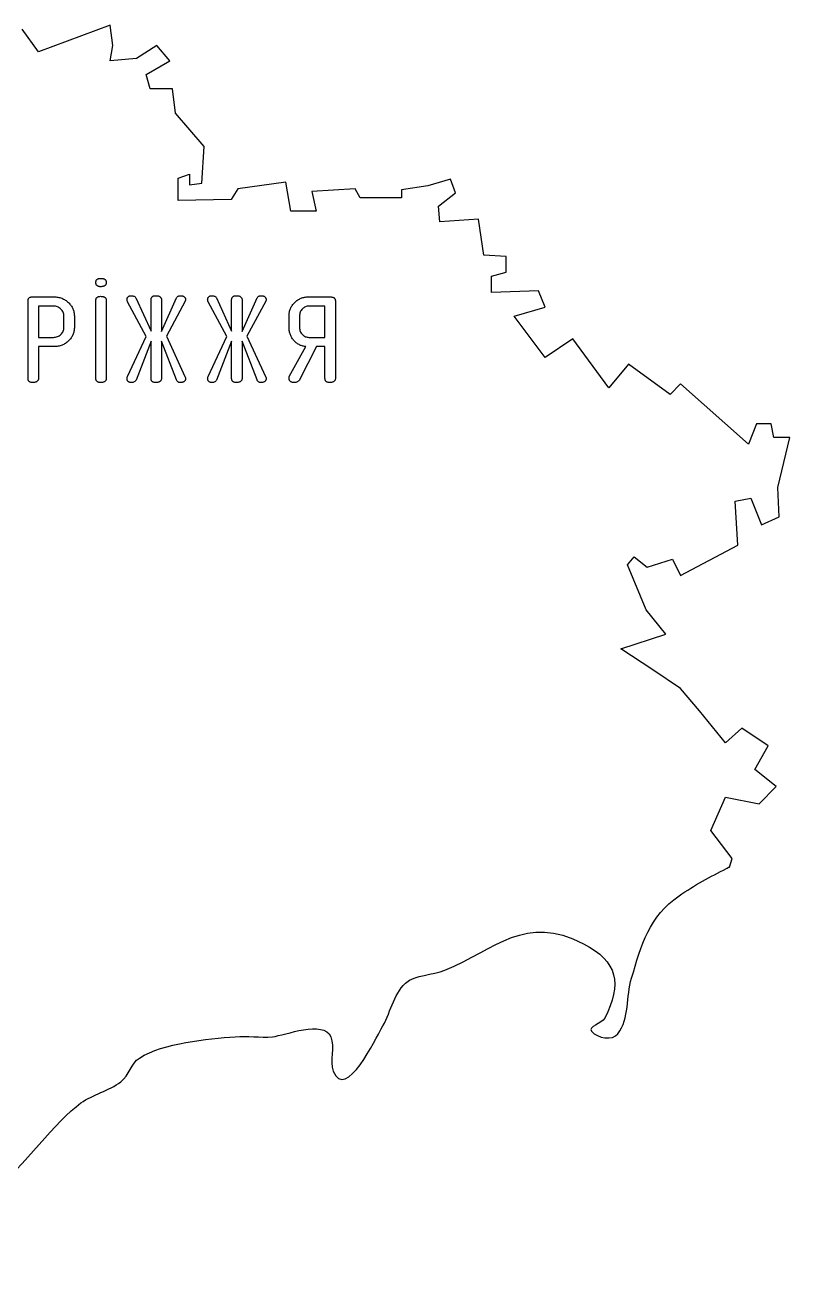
# Model space of a CAD drawing. Header units: millimetres. Extents: x 9379.4 to 9476, y 2361.1 to 2449.5.
# Drawn here: x 9426.9 to 9476, y 2366.9 to 2447.5 of the extents above; entities that cross this region are included whole.
import ezdxf

# ---------------------------------------------------------------- set-up
doc = ezdxf.new("R2010")
doc.units = ezdxf.units.MM

msp = doc.modelspace()

# ---------------------------------------------------------------- linework, layer by layer
at = {"color": 7, "linetype": 'Continuous', "lineweight": 25}
for p, q in [((9427.772, 2445.785), (9426.731, 2447.245)), ((9432.379, 2447.506), (9427.772, 2445.785)), ((9432.541, 2446.207), (9432.379, 2447.506)), ((9432.379, 2445.202), (9432.541, 2446.207)), ((9435.364, 2446.207), (9434.068, 2445.364)), ((9436.207, 2445.202), (9435.364, 2446.207)), ((9434.068, 2445.364), (9432.379, 2445.202)), ((9434.682, 2444.327), (9436.207, 2445.202)), ((9434.942, 2443.418), (9434.682, 2444.327)), ((9436.37, 2443.418), (9434.942, 2443.418)), ((9436.565, 2441.86), (9436.37, 2443.418)), ((9438.413, 2439.718), (9436.565, 2441.86)), ((9438.251, 2437.349), (9438.413, 2439.718)), ((9436.727, 2437.675), (9437.474, 2437.933)), ((9436.727, 2436.247), (9436.727, 2437.675)), ((9437.474, 2437.933), (9437.474, 2437.252)), ((9454.216, 2437.609), (9452.755, 2437.187)), ((9454.54, 2436.733), (9454.216, 2437.609)), ((9437.474, 2437.252), (9438.251, 2437.349)), ((9440.556, 2436.992), (9440.135, 2436.312)), ((9443.637, 2437.414), (9440.556, 2436.992)), ((9443.963, 2435.565), (9443.637, 2437.414)), ((9448.084, 2436.992), (9445.324, 2436.831)), ((9445.324, 2436.831), (9445.586, 2435.565)), ((9448.408, 2436.408), (9448.084, 2436.992)), ((9452.755, 2437.187), (9451.07, 2436.928)), ((9451.07, 2436.928), (9451.07, 2436.408)), ((9453.438, 2435.889), (9454.54, 2436.733)), ((9440.135, 2436.312), (9436.727, 2436.247)), ((9451.07, 2436.408), (9448.408, 2436.408)), ((9453.535, 2434.883), (9453.438, 2435.889)), ((9445.586, 2435.565), (9443.963, 2435.565)), ((9456.002, 2435.047), (9453.535, 2434.883)), ((9456.356, 2432.742), (9456.002, 2435.047)), ((9457.785, 2432.644), (9456.356, 2432.742)), ((9457.785, 2431.639), (9457.785, 2432.644)), ((9456.844, 2431.379), (9457.785, 2431.639)), ((9456.844, 2430.34), (9456.844, 2431.379)), ((9459.861, 2430.439), (9456.844, 2430.34)), ((9460.281, 2429.4), (9459.861, 2430.439)), ((9427.101, 2424.823), (9427.101, 2429.791)), ((9427.371, 2430.057), (9428.744, 2430.057)), ((9428.733, 2429.463), (9427.77, 2429.463)), ((9427.77, 2429.463), (9427.77, 2427.456)), ((9431.456, 2424.824), (9431.456, 2429.825)), ((9432.125, 2429.825), (9432.125, 2424.824)), ((9434.686, 2427.521), (9433.49, 2429.73)), ((9434.024, 2429.988), (9434.994, 2427.846)), ((9434.994, 2427.846), (9434.994, 2429.86)), ((9435.663, 2427.831), (9436.629, 2429.988)), ((9435.663, 2429.86), (9435.663, 2427.831)), ((9437.182, 2429.787), (9435.979, 2427.527)), ((9439.859, 2427.521), (9438.663, 2429.73)), ((9439.197, 2429.988), (9440.167, 2427.846)), ((9440.167, 2427.846), (9440.167, 2429.86)), ((9440.836, 2427.831), (9441.802, 2429.988)), ((9440.836, 2429.86), (9440.836, 2427.831)), ((9442.355, 2429.787), (9441.152, 2427.527)), ((9445.104, 2430.057), (9446.481, 2430.057)), ((9446.157, 2429.463), (9445.116, 2429.463)), ((9446.157, 2427.456), (9446.157, 2429.463)), ((9446.826, 2429.791), (9446.826, 2424.823)), ((9429.405, 2428.096), (9429.405, 2428.819)), ((9430.074, 2428.841), (9430.074, 2428.074)), ((9443.853, 2428.076), (9443.853, 2428.839)), ((9444.522, 2428.817), (9444.522, 2428.098)), ((9458.304, 2428.816), (9460.281, 2429.4)), ((9460.281, 2426.155), (9458.304, 2428.816)), ((9427.77, 2427.456), (9428.733, 2427.456)), ((9433.484, 2424.937), (9434.686, 2427.521)), ((9434.994, 2427.206), (9434.032, 2424.712)), ((9434.994, 2424.826), (9434.994, 2427.206)), ((9436.623, 2424.72), (9435.663, 2427.221)), ((9435.663, 2427.221), (9435.663, 2424.826)), ((9435.979, 2427.527), (9437.173, 2424.944)), ((9438.657, 2424.937), (9439.859, 2427.521)), ((9440.167, 2427.206), (9439.205, 2424.712)), ((9440.167, 2424.826), (9440.167, 2427.206)), ((9441.796, 2424.72), (9440.836, 2427.221)), ((9440.836, 2427.221), (9440.836, 2424.826)), ((9441.152, 2427.527), (9442.346, 2424.944)), ((9445.116, 2427.456), (9446.157, 2427.456)), ((9462.068, 2427.356), (9460.281, 2426.155)), ((9464.371, 2424.209), (9462.068, 2427.356)), ((9428.771, 2426.861), (9427.77, 2426.861)), ((9427.77, 2426.861), (9427.77, 2424.823)), ((9443.853, 2424.938), (9444.938, 2426.866)), ((9445.613, 2426.861), (9444.5, 2424.697)), ((9446.157, 2426.861), (9445.613, 2426.861)), ((9446.157, 2424.823), (9446.157, 2426.861)), ((9465.636, 2425.733), (9464.371, 2424.209)), ((9468.298, 2423.787), (9465.636, 2425.733)), ((9443.853, 2424.823), (9443.853, 2424.938)), ((9468.979, 2424.469), (9468.298, 2423.787)), ((9473.326, 2420.607), (9468.979, 2424.469)), ((9473.847, 2421.904), (9473.326, 2420.607)), ((9474.788, 2421.904), (9473.847, 2421.904)), ((9474.95, 2421.031), (9474.788, 2421.904)), ((9475.988, 2421.031), (9474.95, 2421.031)), ((9475.208, 2417.816), (9475.988, 2421.031)), ((9475.306, 2415.935), (9475.208, 2417.816)), ((9472.482, 2416.94), (9473.49, 2417.135)), ((9472.644, 2414.118), (9472.482, 2416.94)), ((9473.49, 2417.135), (9474.17, 2415.417)), ((9474.17, 2415.417), (9475.306, 2415.935)), ((9468.979, 2412.172), (9472.644, 2414.118)), ((9465.572, 2412.85), (9465.995, 2413.372)), ((9465.995, 2413.372), (9466.837, 2412.691)), ((9466.772, 2409.965), (9465.572, 2412.85)), ((9466.837, 2412.691), (9468.461, 2413.208)), ((9468.461, 2413.208), (9468.979, 2412.172)), ((9468.039, 2408.406), (9466.772, 2409.965)), ((9465.151, 2407.466), (9468.039, 2408.406)), ((9467.194, 2406.104), (9465.151, 2407.466)), ((9468.979, 2404.903), (9467.194, 2406.104)), ((9470.18, 2403.474), (9468.979, 2404.903)), ((9471.868, 2401.431), (9470.18, 2403.474)), ((9472.906, 2402.371), (9471.868, 2401.431)), ((9474.592, 2401.235), (9472.906, 2402.371)), ((9473.749, 2399.711), (9474.592, 2401.235)), ((9475.111, 2398.608), (9473.749, 2399.711)), ((9474.009, 2397.506), (9475.111, 2398.608)), ((9470.924, 2395.785), (9471.868, 2397.926)), ((9471.868, 2397.926), (9474.009, 2397.506)), ((9472.289, 2394.001), (9470.924, 2395.785)), ((9472.125, 2393.448), (9472.289, 2394.001)), ((9471.932, 2393.351), (9471.964, 2393.384))]:
    msp.add_line(p, q, dxfattribs=at)
for points, knots in [([(9431.456, 2430.98), (9431.457, 2431.001), (9431.458, 2431.041), (9431.473, 2431.096), (9431.495, 2431.144), (9431.529, 2431.182), (9431.573, 2431.212), (9431.625, 2431.233), (9431.686, 2431.244), (9431.73, 2431.245), (9431.753, 2431.246)], [0, 0, 0, 0, 0.137647, 0.258494, 0.372178, 0.480267, 0.591683, 0.71253, 0.847139, 1, 1, 1, 1]), ([(9431.753, 2431.246), (9431.782, 2431.245), (9431.837, 2431.244), (9431.913, 2431.233), (9431.978, 2431.212), (9432.032, 2431.183), (9432.075, 2431.145), (9432.104, 2431.097), (9432.122, 2431.041), (9432.124, 2431.002), (9432.125, 2430.98)], [0, 0, 0, 0, 0.167863, 0.314847, 0.444187, 0.55924, 0.665232, 0.770656, 0.878794, 1, 1, 1, 1]), ([(9431.753, 2430.71), (9431.73, 2430.711), (9431.686, 2430.712), (9431.625, 2430.725), (9431.573, 2430.746), (9431.529, 2430.775), (9431.496, 2430.815), (9431.472, 2430.863), (9431.458, 2430.919), (9431.457, 2430.959), (9431.456, 2430.98)], [0, 0, 0, 0, 0.151735, 0.28585, 0.405807, 0.516402, 0.625606, 0.738452, 0.860851, 1, 1, 1, 1]), ([(9432.125, 2430.98), (9432.124, 2430.959), (9432.122, 2430.918), (9432.104, 2430.862), (9432.074, 2430.814), (9432.032, 2430.774), (9431.978, 2430.745), (9431.913, 2430.725), (9431.837, 2430.712), (9431.782, 2430.711), (9431.753, 2430.71)], [0, 0, 0, 0, 0.122667, 0.232249, 0.337021, 0.443868, 0.558209, 0.686748, 0.833176, 1, 1, 1, 1]), ([(9427.101, 2429.791), (9427.101, 2429.812), (9427.103, 2429.852), (9427.116, 2429.907), (9427.137, 2429.954), (9427.167, 2429.993), (9427.206, 2430.022), (9427.254, 2430.043), (9427.31, 2430.054), (9427.35, 2430.056), (9427.371, 2430.057)], [0, 0, 0, 0, 0.144635, 0.27097, 0.388133, 0.496601, 0.607186, 0.72435, 0.852701, 1, 1, 1, 1]), ([(9429.405, 2428.819), (9429.402, 2428.862), (9429.397, 2428.946), (9429.359, 2429.067), (9429.294, 2429.177), (9429.207, 2429.275), (9429.106, 2429.359), (9428.99, 2429.418), (9428.865, 2429.457), (9428.778, 2429.461), (9428.733, 2429.463)], [0, 0, 0, 0, 0.123513, 0.244037, 0.365281, 0.493931, 0.622995, 0.747549, 0.87098, 1, 1, 1, 1]), ([(9428.744, 2430.057), (9428.79, 2430.056), (9428.882, 2430.054), (9429.015, 2430.036), (9429.143, 2430.009), (9429.265, 2429.967), (9429.382, 2429.917), (9429.491, 2429.851), (9429.596, 2429.778), (9429.692, 2429.692), (9429.782, 2429.6), (9429.859, 2429.502), (9429.925, 2429.401), (9429.98, 2429.297), (9430.022, 2429.188), (9430.051, 2429.075), (9430.071, 2428.96), (9430.073, 2428.881), (9430.074, 2428.841)], [0, 0, 0, 0, 0.06971, 0.136447, 0.201795, 0.265484, 0.328896, 0.392107, 0.456206, 0.521181, 0.585627, 0.647991, 0.707557, 0.766488, 0.824369, 0.881947, 0.940727, 1, 1, 1, 1]), ([(9431.456, 2429.825), (9431.457, 2429.846), (9431.458, 2429.886), (9431.472, 2429.941), (9431.496, 2429.988), (9431.529, 2430.028), (9431.573, 2430.057), (9431.625, 2430.078), (9431.686, 2430.089), (9431.73, 2430.091), (9431.753, 2430.092)], [0, 0, 0, 0, 0.137355, 0.260404, 0.371584, 0.481366, 0.592546, 0.713138, 0.847462, 1, 1, 1, 1]), ([(9431.753, 2430.092), (9431.782, 2430.091), (9431.837, 2430.089), (9431.913, 2430.079), (9431.978, 2430.058), (9432.033, 2430.029), (9432.074, 2429.989), (9432.105, 2429.942), (9432.122, 2429.886), (9432.124, 2429.846), (9432.125, 2429.825)], [0, 0, 0, 0, 0.167568, 0.314294, 0.443407, 0.558258, 0.665582, 0.768936, 0.879007, 1, 1, 1, 1]), ([(9433.455, 2429.863), (9433.456, 2429.884), (9433.458, 2429.924), (9433.47, 2429.98), (9433.492, 2430.027), (9433.524, 2430.066), (9433.563, 2430.097), (9433.612, 2430.118), (9433.67, 2430.129), (9433.711, 2430.131), (9433.733, 2430.132)], [0, 0, 0, 0, 0.142168, 0.268903, 0.38517, 0.493424, 0.603728, 0.721292, 0.852595, 1, 1, 1, 1]), ([(9433.49, 2429.73), (9433.48, 2429.751), (9433.46, 2429.794), (9433.457, 2429.84), (9433.455, 2429.863)], [0, 0, 0, 0, 0.502617, 1, 1, 1, 1]), ([(9433.733, 2430.132), (9433.765, 2430.13), (9433.827, 2430.127), (9433.911, 2430.1), (9433.98, 2430.054), (9434.01, 2430.01), (9434.024, 2429.988)], [0, 0, 0, 0, 0.2869044, 0.5374329, 0.7694663, 1, 1, 1, 1]), ([(9434.994, 2429.86), (9434.995, 2429.881), (9434.996, 2429.921), (9435.01, 2429.978), (9435.035, 2430.026), (9435.068, 2430.067), (9435.113, 2430.095), (9435.165, 2430.117), (9435.228, 2430.129), (9435.272, 2430.131), (9435.296, 2430.132)], [0, 0, 0, 0, 0.137708, 0.258841, 0.373874, 0.481948, 0.593458, 0.712173, 0.847344, 1, 1, 1, 1]), ([(9435.296, 2430.132), (9435.325, 2430.131), (9435.378, 2430.129), (9435.454, 2430.116), (9435.518, 2430.096), (9435.572, 2430.067), (9435.614, 2430.028), (9435.641, 2429.978), (9435.66, 2429.922), (9435.662, 2429.881), (9435.663, 2429.86)], [0, 0, 0, 0, 0.1655314, 0.3105812, 0.4398437, 0.5528805, 0.6603282, 0.7664442, 0.8766426, 1, 1, 1, 1]), ([(9436.629, 2429.988), (9436.643, 2430.009), (9436.669, 2430.051), (9436.724, 2430.097), (9436.787, 2430.127), (9436.833, 2430.13), (9436.857, 2430.132)], [0, 0, 0, 0, 0.270918, 0.518355, 0.751646, 1, 1, 1, 1]), ([(9436.857, 2430.132), (9436.884, 2430.131), (9436.936, 2430.129), (9437.009, 2430.118), (9437.071, 2430.097), (9437.121, 2430.067), (9437.162, 2430.028), (9437.19, 2429.981), (9437.207, 2429.924), (9437.209, 2429.884), (9437.21, 2429.863)], [0, 0, 0, 0, 0.163448, 0.307793, 0.43427, 0.549766, 0.655419, 0.762636, 0.875353, 1, 1, 1, 1]), ([(9437.21, 2429.863), (9437.209, 2429.848), (9437.207, 2429.819), (9437.19, 2429.797), (9437.182, 2429.787)], [0, 0, 0, 0, 0.536123, 1, 1, 1, 1]), ([(9438.628, 2429.863), (9438.629, 2429.884), (9438.631, 2429.924), (9438.643, 2429.98), (9438.665, 2430.027), (9438.697, 2430.066), (9438.736, 2430.097), (9438.785, 2430.118), (9438.843, 2430.129), (9438.884, 2430.131), (9438.906, 2430.132)], [0, 0, 0, 0, 0.142168, 0.268903, 0.38517, 0.493424, 0.603728, 0.721292, 0.852595, 1, 1, 1, 1]), ([(9438.663, 2429.73), (9438.653, 2429.751), (9438.633, 2429.794), (9438.63, 2429.84), (9438.628, 2429.863)], [0, 0, 0, 0, 0.502617, 1, 1, 1, 1]), ([(9438.906, 2430.132), (9438.938, 2430.13), (9439, 2430.127), (9439.084, 2430.1), (9439.153, 2430.054), (9439.183, 2430.01), (9439.197, 2429.988)], [0, 0, 0, 0, 0.2869044, 0.5374329, 0.7694663, 1, 1, 1, 1]), ([(9440.167, 2429.86), (9440.168, 2429.881), (9440.169, 2429.921), (9440.183, 2429.978), (9440.208, 2430.026), (9440.241, 2430.067), (9440.286, 2430.095), (9440.338, 2430.117), (9440.401, 2430.129), (9440.445, 2430.131), (9440.469, 2430.132)], [0, 0, 0, 0, 0.137708, 0.258841, 0.373874, 0.481948, 0.593458, 0.712173, 0.847344, 1, 1, 1, 1]), ([(9440.469, 2430.132), (9440.498, 2430.131), (9440.551, 2430.129), (9440.627, 2430.116), (9440.691, 2430.096), (9440.744, 2430.067), (9440.787, 2430.028), (9440.814, 2429.978), (9440.833, 2429.922), (9440.835, 2429.881), (9440.836, 2429.86)], [0, 0, 0, 0, 0.1655314, 0.3105812, 0.4398437, 0.5528805, 0.6603282, 0.7664442, 0.8766426, 1, 1, 1, 1]), ([(9441.802, 2429.988), (9441.816, 2430.009), (9441.842, 2430.051), (9441.897, 2430.097), (9441.96, 2430.127), (9442.006, 2430.13), (9442.03, 2430.132)], [0, 0, 0, 0, 0.270918, 0.518355, 0.751646, 1, 1, 1, 1]), ([(9442.03, 2430.132), (9442.057, 2430.131), (9442.109, 2430.129), (9442.182, 2430.118), (9442.244, 2430.097), (9442.294, 2430.067), (9442.335, 2430.028), (9442.363, 2429.981), (9442.38, 2429.924), (9442.382, 2429.884), (9442.383, 2429.863)], [0, 0, 0, 0, 0.163448, 0.307793, 0.43427, 0.549766, 0.655419, 0.762636, 0.875353, 1, 1, 1, 1]), ([(9442.383, 2429.863), (9442.382, 2429.848), (9442.38, 2429.819), (9442.363, 2429.797), (9442.355, 2429.787)], [0, 0, 0, 0, 0.536123, 1, 1, 1, 1]), ([(9443.853, 2428.839), (9443.854, 2428.88), (9443.857, 2428.962), (9443.875, 2429.081), (9443.902, 2429.196), (9443.943, 2429.306), (9443.995, 2429.412), (9444.058, 2429.513), (9444.131, 2429.61), (9444.217, 2429.701), (9444.31, 2429.784), (9444.409, 2429.858), (9444.513, 2429.92), (9444.622, 2429.97), (9444.735, 2430.009), (9444.854, 2430.037), (9444.977, 2430.054), (9445.061, 2430.056), (9445.104, 2430.057)], [0, 0, 0, 0, 0.063461, 0.125708, 0.186047, 0.246592, 0.306503, 0.367738, 0.430054, 0.494787, 0.559598, 0.622871, 0.684818, 0.746091, 0.808125, 0.870208, 0.934149, 1, 1, 1, 1]), ([(9445.116, 2429.463), (9445.079, 2429.46), (9445.005, 2429.456), (9444.897, 2429.42), (9444.795, 2429.363), (9444.703, 2429.284), (9444.622, 2429.19), (9444.564, 2429.077), (9444.528, 2428.952), (9444.524, 2428.863), (9444.522, 2428.817)], [0, 0, 0, 0, 0.114018, 0.228016, 0.345571, 0.471805, 0.600635, 0.727161, 0.858651, 1, 1, 1, 1]), ([(9446.481, 2430.057), (9446.509, 2430.056), (9446.559, 2430.054), (9446.63, 2430.044), (9446.691, 2430.023), (9446.741, 2429.994), (9446.78, 2429.955), (9446.806, 2429.907), (9446.823, 2429.852), (9446.825, 2429.812), (9446.826, 2429.791)], [0, 0, 0, 0, 0.163967, 0.306216, 0.432693, 0.546996, 0.652828, 0.760731, 0.873177, 1, 1, 1, 1]), ([(9428.733, 2427.456), (9428.778, 2427.458), (9428.865, 2427.462), (9428.99, 2427.5), (9429.106, 2427.559), (9429.208, 2427.641), (9429.296, 2427.738), (9429.359, 2427.849), (9429.397, 2427.969), (9429.402, 2428.053), (9429.405, 2428.096)], [0, 0, 0, 0, 0.129236, 0.253957, 0.377197, 0.506654, 0.634671, 0.755554, 0.87628, 1, 1, 1, 1]), ([(9430.074, 2428.074), (9430.073, 2428.034), (9430.07, 2427.956), (9430.052, 2427.84), (9430.023, 2427.728), (9429.982, 2427.62), (9429.93, 2427.515), (9429.865, 2427.414), (9429.79, 2427.316), (9429.703, 2427.225), (9429.609, 2427.138), (9429.506, 2427.066), (9429.399, 2427.002), (9429.284, 2426.951), (9429.164, 2426.91), (9429.038, 2426.883), (9428.906, 2426.864), (9428.816, 2426.862), (9428.771, 2426.861)], [0, 0, 0, 0, 0.0599417, 0.1187138, 0.1769412, 0.2352662, 0.2943278, 0.3542465, 0.4165886, 0.4809537, 0.5457854, 0.60931, 0.671925, 0.7349787, 0.7988306, 0.8637685, 0.9306767, 1, 1, 1, 1]), ([(9444.938, 2426.866), (9444.903, 2426.868), (9444.835, 2426.873), (9444.733, 2426.893), (9444.634, 2426.923), (9444.538, 2426.965), (9444.445, 2427.016), (9444.355, 2427.078), (9444.268, 2427.151), (9444.184, 2427.232), (9444.107, 2427.322), (9444.039, 2427.416), (9443.982, 2427.515), (9443.935, 2427.619), (9443.898, 2427.727), (9443.873, 2427.84), (9443.855, 2427.956), (9443.854, 2428.036), (9443.853, 2428.076)], [0, 0, 0, 0, 0.058025, 0.115587, 0.173306, 0.231201, 0.290488, 0.351187, 0.414375, 0.4805, 0.54727, 0.611961, 0.67567, 0.739031, 0.802896, 0.866849, 0.932418, 1, 1, 1, 1]), ([(9444.522, 2428.098), (9444.524, 2428.052), (9444.528, 2427.964), (9444.563, 2427.838), (9444.62, 2427.725), (9444.701, 2427.63), (9444.795, 2427.554), (9444.896, 2427.497), (9445.004, 2427.463), (9445.078, 2427.458), (9445.116, 2427.456)], [0, 0, 0, 0, 0.141471, 0.272755, 0.400452, 0.528478, 0.653298, 0.770955, 0.884695, 1, 1, 1, 1]), ([(9427.398, 2424.557), (9427.375, 2424.558), (9427.331, 2424.56), (9427.269, 2424.571), (9427.217, 2424.592), (9427.174, 2424.622), (9427.14, 2424.66), (9427.117, 2424.708), (9427.103, 2424.763), (9427.101, 2424.802), (9427.101, 2424.823)], [0, 0, 0, 0, 0.152861, 0.28747, 0.408317, 0.519733, 0.627822, 0.741506, 0.862353, 1, 1, 1, 1]), ([(9427.77, 2424.823), (9427.769, 2424.802), (9427.767, 2424.762), (9427.748, 2424.707), (9427.719, 2424.659), (9427.677, 2424.621), (9427.623, 2424.592), (9427.558, 2424.571), (9427.482, 2424.56), (9427.427, 2424.558), (9427.398, 2424.557)], [0, 0, 0, 0, 0.121206, 0.229344, 0.334768, 0.44076, 0.555813, 0.685153, 0.832137, 1, 1, 1, 1]), ([(9431.753, 2424.557), (9431.73, 2424.558), (9431.686, 2424.56), (9431.625, 2424.571), (9431.572, 2424.592), (9431.53, 2424.623), (9431.496, 2424.661), (9431.472, 2424.708), (9431.458, 2424.764), (9431.457, 2424.803), (9431.456, 2424.824)], [0, 0, 0, 0, 0.1526075, 0.2869925, 0.4076394, 0.5203371, 0.6282469, 0.7394778, 0.862582, 1, 1, 1, 1]), ([(9432.125, 2424.824), (9432.124, 2424.803), (9432.122, 2424.763), (9432.104, 2424.707), (9432.074, 2424.66), (9432.032, 2424.622), (9431.979, 2424.591), (9431.913, 2424.571), (9431.837, 2424.56), (9431.782, 2424.558), (9431.753, 2424.557)], [0, 0, 0, 0, 0.121044, 0.231161, 0.334558, 0.440408, 0.556408, 0.685575, 0.832362, 1, 1, 1, 1]), ([(9433.455, 2424.817), (9433.456, 2424.838), (9433.459, 2424.879), (9433.476, 2424.918), (9433.484, 2424.937)], [0, 0, 0, 0, 0.490263, 1, 1, 1, 1]), ([(9433.729, 2424.557), (9433.708, 2424.558), (9433.668, 2424.56), (9433.611, 2424.571), (9433.563, 2424.592), (9433.522, 2424.621), (9433.492, 2424.659), (9433.47, 2424.705), (9433.458, 2424.759), (9433.456, 2424.797), (9433.455, 2424.817)], [0, 0, 0, 0, 0.148046, 0.279677, 0.399888, 0.509434, 0.620126, 0.733009, 0.859985, 1, 1, 1, 1]), ([(9434.032, 2424.712), (9434.018, 2424.688), (9433.989, 2424.641), (9433.918, 2424.591), (9433.829, 2424.561), (9433.764, 2424.559), (9433.729, 2424.557)], [0, 0, 0, 0, 0.229606, 0.458483, 0.707918, 1, 1, 1, 1]), ([(9435.291, 2424.557), (9435.268, 2424.558), (9435.224, 2424.56), (9435.163, 2424.571), (9435.11, 2424.592), (9435.068, 2424.623), (9435.033, 2424.661), (9435.01, 2424.709), (9434.996, 2424.765), (9434.995, 2424.805), (9434.994, 2424.826)], [0, 0, 0, 0, 0.152263, 0.286344, 0.406719, 0.519162, 0.626828, 0.740066, 0.862892, 1, 1, 1, 1]), ([(9435.663, 2424.826), (9435.662, 2424.804), (9435.66, 2424.764), (9435.642, 2424.708), (9435.613, 2424.66), (9435.57, 2424.622), (9435.517, 2424.591), (9435.451, 2424.571), (9435.375, 2424.56), (9435.32, 2424.558), (9435.291, 2424.557)], [0, 0, 0, 0, 0.120816, 0.230726, 0.335811, 0.441461, 0.557243, 0.686167, 0.832677, 1, 1, 1, 1]), ([(9436.868, 2424.557), (9436.841, 2424.559), (9436.789, 2424.563), (9436.718, 2424.595), (9436.661, 2424.649), (9436.636, 2424.695), (9436.623, 2424.72)], [0, 0, 0, 0, 0.258802, 0.495201, 0.734653, 1, 1, 1, 1]), ([(9437.21, 2424.817), (9437.208, 2424.797), (9437.206, 2424.759), (9437.192, 2424.704), (9437.163, 2424.658), (9437.126, 2424.619), (9437.075, 2424.592), (9437.016, 2424.57), (9436.945, 2424.56), (9436.895, 2424.558), (9436.868, 2424.557)], [0, 0, 0, 0, 0.124034, 0.237531, 0.342994, 0.450444, 0.565298, 0.691473, 0.835897, 1, 1, 1, 1]), ([(9437.173, 2424.944), (9437.183, 2424.92), (9437.202, 2424.88), (9437.207, 2424.836), (9437.21, 2424.817)], [0, 0, 0, 0, 0.582372, 1, 1, 1, 1]), ([(9438.628, 2424.817), (9438.629, 2424.838), (9438.632, 2424.879), (9438.649, 2424.918), (9438.657, 2424.937)], [0, 0, 0, 0, 0.490263, 1, 1, 1, 1]), ([(9438.902, 2424.557), (9438.881, 2424.558), (9438.841, 2424.56), (9438.784, 2424.571), (9438.736, 2424.592), (9438.695, 2424.621), (9438.665, 2424.659), (9438.643, 2424.705), (9438.631, 2424.759), (9438.629, 2424.797), (9438.628, 2424.817)], [0, 0, 0, 0, 0.148046, 0.279677, 0.399888, 0.509434, 0.620126, 0.733009, 0.859985, 1, 1, 1, 1]), ([(9439.205, 2424.712), (9439.191, 2424.688), (9439.162, 2424.641), (9439.091, 2424.591), (9439.002, 2424.561), (9438.937, 2424.559), (9438.902, 2424.557)], [0, 0, 0, 0, 0.229606, 0.458483, 0.707918, 1, 1, 1, 1]), ([(9440.464, 2424.557), (9440.441, 2424.558), (9440.397, 2424.56), (9440.336, 2424.571), (9440.283, 2424.592), (9440.241, 2424.623), (9440.206, 2424.661), (9440.183, 2424.709), (9440.169, 2424.765), (9440.168, 2424.805), (9440.167, 2424.826)], [0, 0, 0, 0, 0.152263, 0.286344, 0.406719, 0.519162, 0.626828, 0.740066, 0.862892, 1, 1, 1, 1]), ([(9440.836, 2424.826), (9440.835, 2424.804), (9440.833, 2424.764), (9440.815, 2424.708), (9440.786, 2424.66), (9440.743, 2424.622), (9440.689, 2424.591), (9440.624, 2424.571), (9440.548, 2424.56), (9440.493, 2424.558), (9440.464, 2424.557)], [0, 0, 0, 0, 0.120816, 0.230726, 0.335811, 0.441461, 0.557243, 0.686167, 0.832677, 1, 1, 1, 1]), ([(9442.041, 2424.557), (9442.014, 2424.559), (9441.962, 2424.563), (9441.891, 2424.595), (9441.834, 2424.649), (9441.809, 2424.695), (9441.796, 2424.72)], [0, 0, 0, 0, 0.258802, 0.495201, 0.734653, 1, 1, 1, 1]), ([(9442.383, 2424.817), (9442.381, 2424.797), (9442.379, 2424.759), (9442.365, 2424.704), (9442.336, 2424.658), (9442.299, 2424.619), (9442.248, 2424.592), (9442.189, 2424.57), (9442.118, 2424.56), (9442.068, 2424.558), (9442.041, 2424.557)], [0, 0, 0, 0, 0.124034, 0.237531, 0.342994, 0.450444, 0.565298, 0.691473, 0.835897, 1, 1, 1, 1]), ([(9442.346, 2424.944), (9442.356, 2424.92), (9442.375, 2424.88), (9442.38, 2424.836), (9442.383, 2424.817)], [0, 0, 0, 0, 0.582372, 1, 1, 1, 1]), ([(9444.176, 2424.557), (9444.151, 2424.558), (9444.103, 2424.56), (9444.037, 2424.571), (9443.98, 2424.592), (9443.934, 2424.621), (9443.896, 2424.659), (9443.871, 2424.707), (9443.855, 2424.763), (9443.854, 2424.802), (9443.853, 2424.823)], [0, 0, 0, 0, 0.158142, 0.298672, 0.420889, 0.533382, 0.641573, 0.75243, 0.868509, 1, 1, 1, 1]), ([(9444.5, 2424.697), (9444.483, 2424.675), (9444.448, 2424.632), (9444.372, 2424.587), (9444.279, 2424.562), (9444.212, 2424.559), (9444.176, 2424.557)], [0, 0, 0, 0, 0.221671, 0.451646, 0.707949, 1, 1, 1, 1]), ([(9446.455, 2424.557), (9446.431, 2424.558), (9446.388, 2424.56), (9446.326, 2424.571), (9446.274, 2424.592), (9446.231, 2424.622), (9446.197, 2424.66), (9446.174, 2424.708), (9446.16, 2424.763), (9446.158, 2424.802), (9446.157, 2424.823)], [0, 0, 0, 0, 0.152861, 0.28747, 0.408317, 0.519733, 0.627822, 0.741506, 0.862353, 1, 1, 1, 1]), ([(9446.826, 2424.823), (9446.825, 2424.802), (9446.824, 2424.762), (9446.805, 2424.707), (9446.776, 2424.659), (9446.733, 2424.621), (9446.68, 2424.592), (9446.615, 2424.571), (9446.538, 2424.56), (9446.484, 2424.558), (9446.455, 2424.557)], [0, 0, 0, 0, 0.121206, 0.229344, 0.334768, 0.44076, 0.555813, 0.685153, 0.832137, 1, 1, 1, 1])]:
    msp.add_open_spline(points, degree=3, knots=knots, dxfattribs=at)
for points in [[(9468.881, 2391.6), (9469.856, 2392.28), (9470.893, 2392.832), (9471.932, 2393.351)], [(9471.964, 2393.384), (9472.029, 2393.418), (9472.061, 2393.448), (9472.125, 2393.448)], [(9465.831, 2386.31), (9466.448, 2388.418), (9466.968, 2390.302), (9468.881, 2391.6)], [(9453.858, 2386.83), (9457.136, 2388.16), (9459.017, 2390.496), (9462.749, 2388.517)], [(9462.749, 2388.517), (9464.956, 2387.382), (9465.215, 2385.954), (9464.11, 2383.746)], [(9451.327, 2385.986), (9451.976, 2386.57), (9453.047, 2386.473), (9453.858, 2386.83)], [(9449.77, 2383.066), (9450.354, 2384.008), (9450.516, 2385.24), (9451.327, 2385.986)], [(9464.956, 2382.741), (9465.702, 2383.716), (9465.474, 2385.143), (9465.831, 2386.31)], [(9442.795, 2382.547), (9443.574, 2382.644), (9446.072, 2383.649), (9446.527, 2382.547)], [(9464.11, 2383.746), (9463.918, 2383.391), (9463.008, 2383.196), (9463.269, 2382.904)], [(9446.687, 2380.341), (9447.466, 2378.329), (9449.478, 2382.547), (9449.77, 2383.066)], [(9463.269, 2382.904), (9463.625, 2382.449), (9464.632, 2382.288), (9464.956, 2382.741)], [(9434.261, 2381.185), (9435.785, 2382.157), (9438.609, 2382.417), (9440.393, 2382.547)], [(9440.393, 2382.547), (9441.172, 2382.612), (9441.983, 2382.482), (9442.795, 2382.547)], [(9446.527, 2382.547), (9446.816, 2381.865), (9446.428, 2381.023), (9446.687, 2380.341)], [(9433.06, 2379.659), (9433.579, 2380.049), (9433.71, 2380.859), (9434.261, 2381.185)], [(9430.497, 2378.297), (9431.275, 2378.846), (9432.281, 2379.076), (9433.06, 2379.659)], [(9418.718, 2373.69), (9422.677, 2366.874), (9427.187, 2375.961), (9430.497, 2378.297)]]:
    msp.add_open_spline(points, degree=3, dxfattribs=at)

doc.saveas('drawing.dxf')
